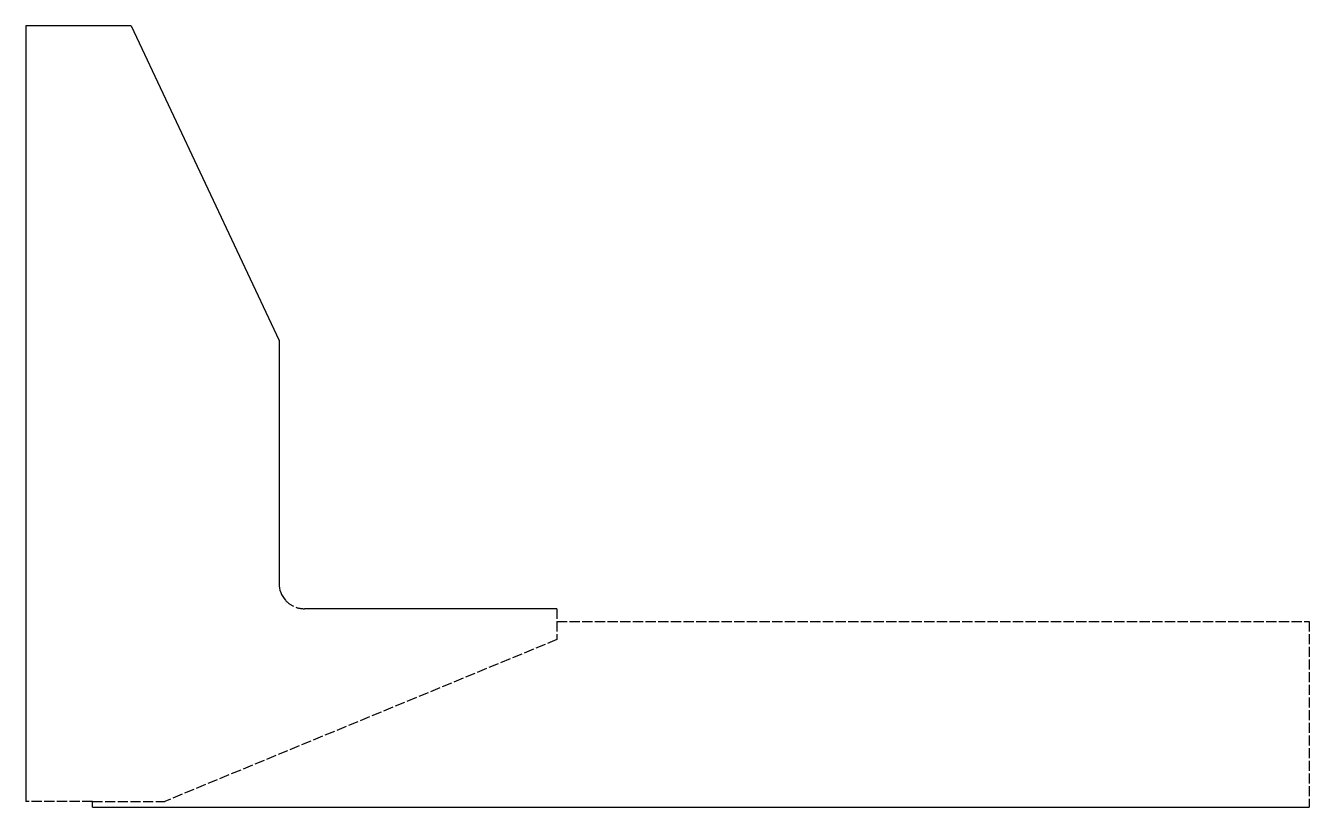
# Model space of a CAD drawing. Extents: x -870 to 650, y -482 to 443.
import ezdxf

# ---------------------------------------------------------------- set-up
doc = ezdxf.new("R2010")
doc.units = 0
doc.linetypes.add('ACAD_ISO02W100', pattern=[15, 12, -3])
doc.layers.get('0').update_dxf_attribs({"linetype": 'CONTINUOUS'})
doc.layers.add('LAYER_5', color=21, linetype='ACAD_ISO02W100')

msp = doc.modelspace()

# ---------------------------------------------------------------- linework, layer by layer
at = {"linetype": 'CONTINUOUS'}
for p, q in [((-241, -247), (-540, -247)), ((-791, -482), (-791, -475))]:
    msp.add_line(p, q, dxfattribs=at)
at = {"layer": 'LAYER_5', "color": 16, "linetype": 'CONTINUOUS'}
for p, q in [((-745, 443), (-870, 443)), ((-870, 443), (-870, -475)), ((-745, 443), (-570, 70.4)), ((-570, 70.4), (-570, -217)), ((-791, -482), (650, -482))]:
    msp.add_line(p, q, dxfattribs=at)
at = {"layer": 'LAYER_5', "color": 16}
for p, q in [((-241, -247), (-241, -283.5)), ((-241, -262), (650, -262)), ((650, -262), (650, -482)), ((-241, -283.5), (-705.3, -475)), ((-791, -475), (-870, -475)), ((-791, -475), (-705.3, -475))]:
    msp.add_line(p, q, dxfattribs=at)
at = {"layer": 'LAYER_5', "color": 16, "linetype": 'CONTINUOUS'}
msp.add_arc((-540, -217), 30, 180, 221.8103, dxfattribs=at)
at = {"layer": 'LAYER_5', "color": 16}
msp.add_arc((-540, -217), 30, 221.8103, 270, dxfattribs=at)

doc.saveas('drawing.dxf')
